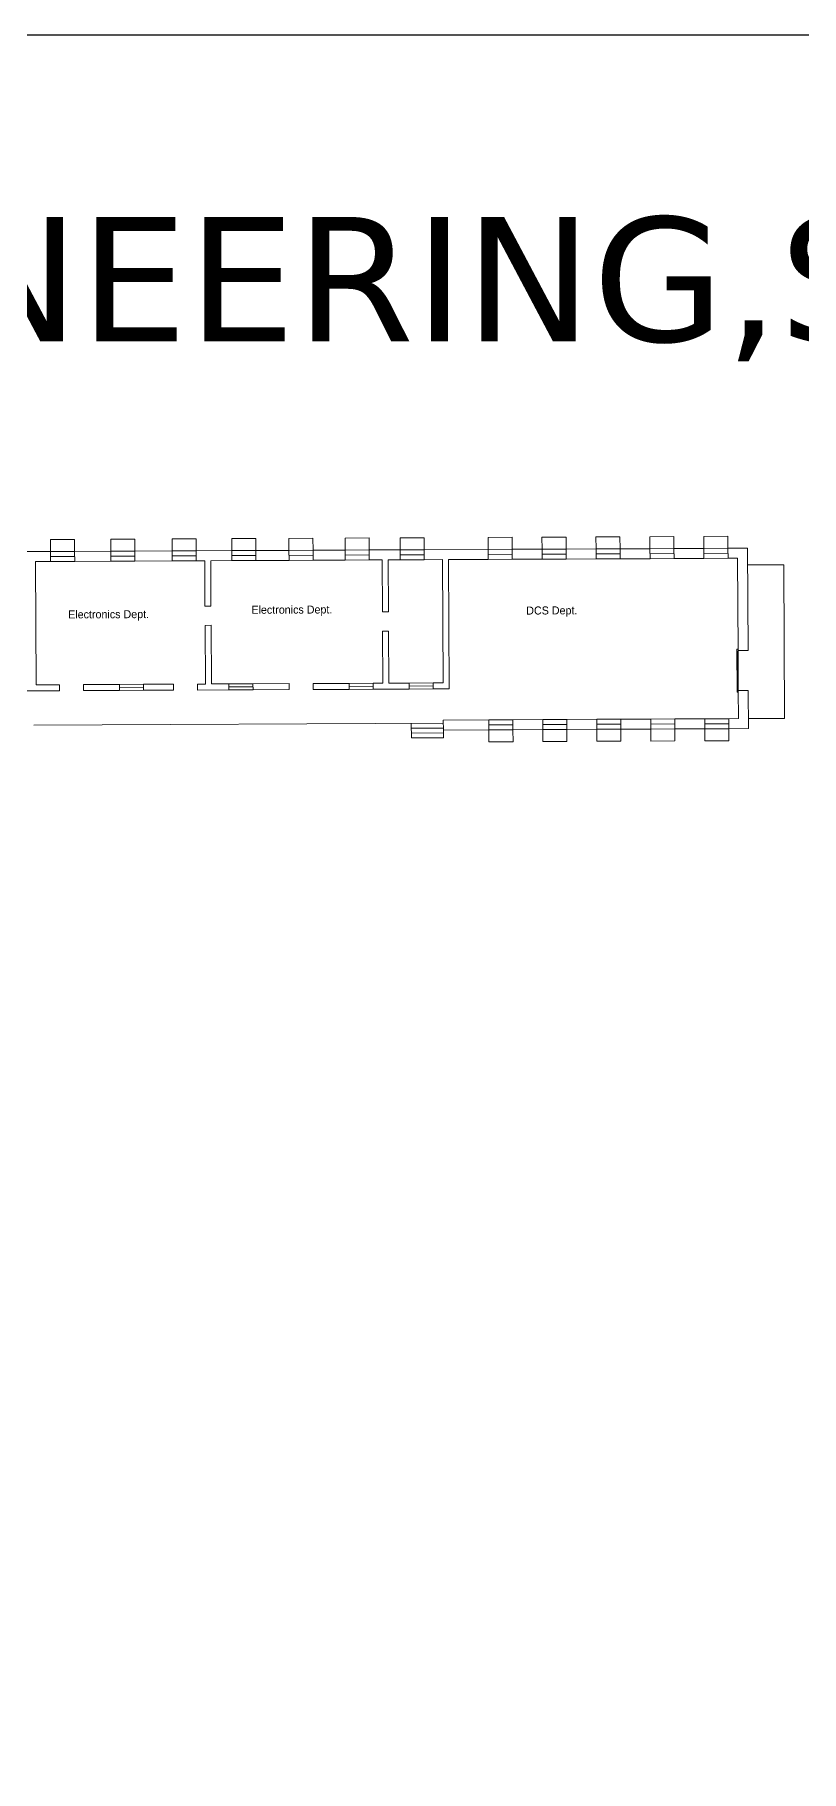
# Model space of a CAD drawing. Header units: inches. Extents: x -40 to 263, y -17 to 199.
# Drawn here: x 151.2 to 198.8, y 90.8 to 198.7 of the extents above; entities that cross this region are included whole.
import ezdxf

# ---------------------------------------------------------------- set-up
doc = ezdxf.new("R2010")
doc.units = ezdxf.units.IN
doc.header["$MEASUREMENT"] = 0
doc.layers.add('TEXT', color=7, linetype='Continuous', lineweight=15)
doc.layers.add('window', color=7, linetype='Continuous', lineweight=13)
doc.styles.add('LGL', font='')
doc.styles.get('LGL').set_extended_font_data('LithographLight')

msp = doc.modelspace()

# ---------------------------------------------------------------- linework, layer by layer
msp.add_lwpolyline([(-39.55518, 198.66799), (262.71196, 198.66799), (262.71196, -17.13248), (-39.55518, -17.13248)], close=True)
at = {"layer": 'window'}
for p, q in [((152.20593, 167.30577), (153.6978, 167.31276)), ((152.20942, 166.55984), (152.20593, 167.30577)), ((153.70129, 166.56682), (153.6978, 167.31276)), ((155.95023, 167.3233), (157.44211, 167.33028)), ((155.95372, 166.57736), (155.95023, 167.3233)), ((157.4456, 166.58435), (157.44211, 167.33028)), ((159.75945, 167.34113), (161.25133, 167.34811)), ((159.76295, 166.59519), (159.75945, 167.34113)), ((161.25482, 166.60218), (161.25133, 167.34811)), ((163.45575, 167.35843), (164.94762, 167.36542)), ((163.45924, 166.6125), (163.45575, 167.35843)), ((164.95111, 166.61948), (164.94762, 167.36542)), ((167.01172, 167.37508), (168.50359, 167.38206)), ((167.01521, 166.62914), (167.01172, 167.37508)), ((168.50708, 166.63612), (168.50359, 167.38206)), ((170.50643, 167.39144), (171.9983, 167.39842)), ((170.50992, 166.6455), (170.50643, 167.39144)), ((172.00179, 166.65248), (171.9983, 167.39842)), ((173.91944, 167.40741), (175.41131, 167.4144)), ((173.92293, 166.66147), (173.91944, 167.40741)), ((175.4148, 166.66846), (175.41131, 167.4144)), ((179.37722, 167.43296), (180.86909, 167.43994)), ((179.38071, 166.68702), (179.37722, 167.43296)), ((180.87259, 166.694), (180.86909, 167.43994)), ((182.72896, 167.44865), (184.22084, 167.45563)), ((182.73246, 166.70271), (182.72896, 167.44865)), ((184.22433, 166.70969), (184.22084, 167.45563)), ((186.08071, 167.46434), (187.57259, 167.47132)), ((186.0842, 166.7184), (186.08071, 167.46434)), ((187.57608, 166.72538), (187.57259, 167.47132)), ((189.43246, 167.48003), (190.92433, 167.48701)), ((189.43595, 166.73409), (189.43246, 167.48003)), ((190.92783, 166.74107), (190.92433, 167.48701)), ((192.78421, 167.49572), (194.27608, 167.5027)), ((192.7877, 166.74978), (192.78421, 167.49572)), ((194.27957, 166.75676), (194.27608, 167.5027)), ((152.20942, 166.55984), (150.64222, 166.5525)), ((152.20942, 166.55984), (153.70129, 166.56682)), ((152.20942, 166.55984), (152.21233, 165.93822)), ((153.70275, 166.25601), (152.21087, 166.24903)), ((155.95372, 166.57736), (153.70129, 166.56682)), ((153.70129, 166.56682), (153.7042, 165.94521)), ((155.95372, 166.57736), (157.4456, 166.58435)), ((155.95372, 166.57736), (155.95663, 165.95575)), ((157.44705, 166.27354), (155.95518, 166.26656)), ((159.76295, 166.59519), (157.4456, 166.58435)), ((157.4456, 166.58435), (157.44851, 165.96273)), ((159.76295, 166.59519), (161.25482, 166.60218)), ((159.76295, 166.59519), (159.76586, 165.97358)), ((161.25628, 166.29137), (159.7644, 166.28439)), ((163.45924, 166.6125), (161.25482, 166.60218)), ((161.25482, 166.60218), (161.25773, 165.98056)), ((163.45924, 166.6125), (164.95111, 166.61948)), ((163.45924, 166.6125), (163.46215, 165.99088)), ((164.95257, 166.30867), (163.46069, 166.30169)), ((167.01521, 166.62914), (164.95111, 166.61948)), ((167.01521, 166.62914), (164.95111, 166.61948)), ((167.01521, 166.62914), (164.95111, 166.61948)), ((164.95111, 166.61948), (164.95402, 165.99786)), ((167.01521, 166.62914), (168.50708, 166.63612)), ((167.01521, 166.62914), (167.01812, 166.00753)), ((168.50854, 166.32532), (167.01666, 166.31833)), ((170.50992, 166.6455), (168.50708, 166.63612)), ((170.50992, 166.6455), (168.50708, 166.63612)), ((170.50992, 166.6455), (168.50708, 166.63612)), ((168.50708, 166.63612), (168.50999, 166.01451)), ((170.50992, 166.6455), (172.00179, 166.65248)), ((170.50992, 166.6455), (170.51283, 166.02388)), ((172.00325, 166.34167), (170.51137, 166.33469)), ((173.92293, 166.66147), (172.00179, 166.65248)), ((173.92293, 166.66147), (172.00179, 166.65248)), ((173.92293, 166.66147), (172.00179, 166.65248)), ((172.00179, 166.65248), (172.0047, 166.03087)), ((173.92293, 166.66147), (175.4148, 166.66846)), ((173.92293, 166.66147), (173.92584, 166.03986)), ((175.41626, 166.35765), (173.92438, 166.35067)), ((179.38071, 166.68702), (175.4148, 166.66846)), ((175.4148, 166.66846), (175.41771, 166.04684)), ((179.38071, 166.68702), (180.87259, 166.694)), ((179.38071, 166.68702), (179.38362, 166.06541)), ((180.87404, 166.3832), (179.38216, 166.37621)), ((182.73246, 166.70271), (180.87259, 166.694)), ((182.73246, 166.70271), (180.87259, 166.694)), ((180.87259, 166.694), (180.87549, 166.07239)), ((182.73246, 166.70271), (184.22433, 166.70969)), ((182.73246, 166.70271), (182.73537, 166.0811)), ((184.22579, 166.39889), (182.73391, 166.3919)), ((186.0842, 166.7184), (184.22433, 166.70969)), ((186.0842, 166.7184), (184.22433, 166.70969)), ((184.22433, 166.70969), (184.22724, 166.08808)), ((186.0842, 166.7184), (187.57608, 166.72538)), ((186.0842, 166.7184), (186.08711, 166.09678)), ((187.57753, 166.41458), (186.08566, 166.40759)), ((189.43595, 166.73409), (187.57608, 166.72538)), ((189.43595, 166.73409), (187.57608, 166.72538)), ((187.57608, 166.72538), (187.57899, 166.10377)), ((189.43595, 166.73409), (190.92783, 166.74107)), ((189.43595, 166.73409), (189.43886, 166.11247)), ((190.92928, 166.43026), (189.4374, 166.42328)), ((192.7877, 166.74978), (190.92783, 166.74107)), ((192.7877, 166.74978), (190.92783, 166.74107)), ((190.92783, 166.74107), (190.93074, 166.11946)), ((192.7877, 166.74978), (194.27957, 166.75676)), ((192.7877, 166.74978), (192.79061, 166.12816)), ((194.28103, 166.44595), (192.78915, 166.43897)), ((195.49794, 166.76246), (194.27957, 166.75676)), ((194.28248, 166.13515), (194.27957, 166.75676)), ((195.49794, 166.76246), (195.52771, 160.4021)), ((152.21233, 165.93822), (151.26674, 165.9338)), ((151.26674, 165.9338), (151.30259, 158.2755)), ((152.21233, 165.93822), (153.7042, 165.94521)), ((155.95663, 165.95575), (153.7042, 165.94521)), ((155.95663, 165.95575), (157.44851, 165.96273)), ((159.76586, 165.97358), (157.44851, 165.96273)), ((159.76586, 165.97358), (161.25773, 165.98056)), ((161.78446, 165.98303), (161.25773, 165.98056)), ((161.78446, 165.98303), (161.79766, 163.16308)), ((163.46215, 165.99088), (162.15743, 165.98477)), ((162.15743, 165.98477), (162.17063, 163.16482)), ((163.46215, 165.99088), (164.95402, 165.99786)), ((167.01812, 166.00753), (164.95402, 165.99786)), ((167.01812, 166.00753), (164.95402, 165.99786)), ((167.01812, 166.00753), (164.95402, 165.99786)), ((167.01812, 166.00753), (168.50999, 166.01451)), ((170.51283, 166.02388), (168.50999, 166.01451)), ((170.51283, 166.02388), (168.50999, 166.01451)), ((170.51283, 166.02388), (168.50999, 166.01451)), ((170.51283, 166.02388), (172.0047, 166.03087)), ((172.79948, 166.03459), (172.0047, 166.03087)), ((172.79948, 166.03459), (172.0047, 166.03087)), ((172.79948, 166.03459), (172.0047, 166.03087)), ((172.79948, 166.03459), (172.81461, 162.80219)), ((173.92584, 166.03986), (173.17244, 166.03633)), ((173.92584, 166.03986), (173.17244, 166.03633)), ((173.92584, 166.03986), (173.17244, 166.03633)), ((173.17244, 166.03633), (173.18758, 162.80394)), ((173.92584, 166.03986), (175.41771, 166.04684)), ((176.55403, 166.05216), (175.41771, 166.04684)), ((176.55403, 166.05216), (176.58988, 158.39387)), ((179.38362, 166.06541), (176.927, 166.05391)), ((176.927, 166.05391), (176.96459, 158.02265)), ((179.38362, 166.06541), (180.87549, 166.07239)), ((182.73537, 166.0811), (180.87549, 166.07239)), ((182.73537, 166.0811), (180.87549, 166.07239)), ((182.73537, 166.0811), (184.22724, 166.08808)), ((186.08711, 166.09678), (184.22724, 166.08808)), ((186.08711, 166.09678), (184.22724, 166.08808)), ((186.08711, 166.09678), (187.57899, 166.10377)), ((189.43886, 166.11247), (187.57899, 166.10377)), ((189.43886, 166.11247), (187.57899, 166.10377)), ((189.43886, 166.11247), (190.93074, 166.11946)), ((192.79061, 166.12816), (190.93074, 166.11946)), ((192.79061, 166.12816), (190.93074, 166.11946)), ((192.79061, 166.12816), (194.28248, 166.13515)), ((194.87923, 166.13794), (194.28248, 166.13515)), ((194.87923, 166.13794), (194.90609, 160.39919)), ((195.5028, 165.72312), (197.74062, 165.7336)), ((197.78531, 156.1856), (197.74062, 165.7336)), ((162.17063, 163.16482), (161.79766, 163.16308)), ((162.17622, 161.97132), (161.80325, 161.96958)), ((161.80325, 161.96958), (161.82031, 158.32473)), ((162.17622, 161.97132), (162.19328, 158.32648)), ((173.18758, 162.80394), (172.81461, 162.80219)), ((173.19316, 161.61044), (172.82019, 161.60869)), ((172.82019, 161.60869), (172.83532, 158.37629)), ((173.19316, 161.61044), (173.20829, 158.37804)), ((194.85067, 157.97445), (194.83961, 160.33685)), ((194.88406, 157.97461), (194.873, 160.337)), ((195.52771, 160.4021), (194.90609, 160.39919)), ((194.90638, 160.33716), (194.91744, 157.97477)), ((152.76637, 157.90938), (150.68272, 157.89962)), ((152.76463, 158.28235), (151.30259, 158.2755)), ((152.76463, 158.28235), (152.76637, 157.90938)), ((156.49431, 158.2998), (154.2565, 158.28933)), ((154.2565, 158.28933), (154.25825, 157.91636)), ((156.49606, 157.92683), (154.25825, 157.91636)), ((156.49431, 158.2998), (157.98619, 158.30679)), ((156.49431, 158.2998), (156.49606, 157.92683)), ((156.49519, 158.11332), (157.98706, 158.1203)), ((156.49606, 157.92683), (157.98794, 157.93382)), ((159.83366, 158.31543), (157.98619, 158.30679)), ((157.98619, 158.30679), (157.98794, 157.93382)), ((159.83541, 157.94247), (157.98794, 157.93382)), ((159.83366, 158.31543), (159.83541, 157.94247)), ((161.82031, 158.32473), (161.32554, 158.32242)), ((161.32554, 158.32242), (161.32728, 157.94945)), ((163.28907, 157.95863), (161.32728, 157.94945)), ((163.28732, 158.3316), (162.19328, 158.32648)), ((164.7792, 158.33858), (163.28732, 158.3316)), ((163.28732, 158.3316), (163.28907, 157.95863)), ((163.28819, 158.14512), (164.78007, 158.1521)), ((163.28907, 157.95863), (164.78094, 157.96562)), ((167.01701, 158.34906), (164.7792, 158.33858)), ((164.7792, 158.33858), (164.78094, 157.96562)), ((167.01876, 157.97609), (164.78094, 157.96562)), ((167.01701, 158.34906), (167.01876, 157.97609)), ((170.7467, 158.36652), (168.50888, 158.35604)), ((168.50888, 158.35604), (168.51063, 157.98307)), ((170.74844, 157.99355), (168.51063, 157.98307)), ((172.23857, 158.3735), (170.7467, 158.36652)), ((170.7467, 158.36652), (170.74844, 157.99355)), ((172.23945, 158.18702), (170.74757, 158.18003)), ((170.74844, 157.99355), (172.24032, 158.00053)), ((172.83532, 158.37629), (172.23857, 158.3735)), ((172.23857, 158.3735), (172.24032, 158.00053)), ((174.47813, 158.01101), (172.24032, 158.00053)), ((174.47639, 158.38398), (173.20829, 158.37804)), ((174.47639, 158.38398), (175.96826, 158.39096)), ((174.47639, 158.38398), (174.47813, 158.01101)), ((174.47726, 158.19749), (175.96913, 158.20447)), ((174.47813, 158.01101), (175.97001, 158.01799)), ((176.58988, 158.39387), (175.96826, 158.39096)), ((175.96826, 158.39096), (175.97001, 158.01799)), ((176.96459, 158.02265), (175.97001, 158.01799)), ((195.53935, 157.91564), (194.91773, 157.91273)), ((194.91773, 157.91273), (194.92588, 156.17221)), ((195.53935, 157.91564), (195.5504, 155.55351)), ((176.60163, 155.88254), (151.16018, 155.76346)), ((174.61246, 155.87323), (174.61665, 154.97811)), ((176.60303, 155.58417), (174.61386, 155.57486)), ((179.43027, 156.09968), (176.60068, 156.08643)), ((176.60068, 156.08643), (176.60359, 155.46482)), ((179.43318, 155.47806), (176.60359, 155.46482)), ((176.60359, 155.46482), (176.60582, 154.98742)), ((179.43027, 156.09968), (180.92214, 156.10666)), ((179.43318, 155.47806), (179.43027, 156.09968)), ((180.9236, 155.79585), (179.43172, 155.78887)), ((179.43318, 155.47806), (180.92505, 155.48505)), ((179.43318, 155.47806), (179.43667, 154.73213)), ((182.78201, 156.11537), (180.92214, 156.10666)), ((180.92505, 155.48505), (180.92214, 156.10666)), ((182.78492, 155.49375), (180.92505, 155.48505)), ((180.92505, 155.48505), (180.92854, 154.73911)), ((182.78201, 156.11537), (184.27389, 156.12235)), ((182.78492, 155.49375), (182.78201, 156.11537)), ((184.27534, 155.81154), (182.78347, 155.80456)), ((182.78492, 155.49375), (184.2768, 155.50074)), ((182.78492, 155.49375), (182.78842, 154.74782)), ((186.13376, 156.13106), (184.27389, 156.12235)), ((184.2768, 155.50074), (184.27389, 156.12235)), ((186.13667, 155.50944), (184.2768, 155.50074)), ((184.2768, 155.50074), (184.28029, 154.7548)), ((186.13376, 156.13106), (187.62564, 156.13804)), ((186.13667, 155.50944), (186.13376, 156.13106)), ((187.62709, 155.82723), (186.13522, 155.82025)), ((186.13667, 155.50944), (187.62855, 155.51643)), ((186.13667, 155.50944), (186.14016, 154.7635)), ((189.48551, 156.14675), (187.62564, 156.13804)), ((187.62855, 155.51643), (187.62564, 156.13804)), ((189.48842, 155.52513), (187.62855, 155.51643)), ((187.62855, 155.51643), (187.63204, 154.77049)), ((189.48551, 156.14675), (190.97738, 156.15373)), ((189.48842, 155.52513), (189.48551, 156.14675)), ((190.97884, 155.84292), (189.48696, 155.83594)), ((189.48842, 155.52513), (190.98029, 155.53211)), ((189.48842, 155.52513), (189.49191, 154.77919)), ((192.83725, 156.16244), (190.97738, 156.15373)), ((190.98029, 155.53211), (190.97738, 156.15373)), ((192.84016, 155.54082), (190.98029, 155.53211)), ((190.98029, 155.53211), (190.98378, 154.78618)), ((192.83725, 156.16244), (194.32913, 156.16942)), ((192.84016, 155.54082), (192.83725, 156.16244)), ((194.33058, 155.85861), (192.83871, 155.85163)), ((192.84016, 155.54082), (194.33204, 155.5478)), ((192.84016, 155.54082), (192.84366, 154.79488)), ((194.92588, 156.17221), (194.32913, 156.16942)), ((194.32913, 156.16942), (194.33204, 155.5478)), ((195.5504, 155.55351), (194.33204, 155.5478)), ((194.33204, 155.5478), (194.33553, 154.80187)), ((195.54749, 156.17512), (197.78531, 156.1856)), ((176.60442, 155.28579), (174.61526, 155.27648)), ((176.60582, 154.98742), (174.61665, 154.97811)), ((179.43667, 154.73213), (180.92854, 154.73911)), ((182.78842, 154.74782), (184.28029, 154.7548)), ((186.14016, 154.7635), (187.63204, 154.77049)), ((189.49191, 154.77919), (190.98378, 154.78618)), ((192.84366, 154.79488), (194.33553, 154.80187))]:
    msp.add_line(p, q, dxfattribs=at)
for points in [[(194.90563, 160.49802), (194.83886, 160.49771), (194.83961, 160.33685), (194.90638, 160.33716)], [(194.9182, 157.8139), (194.85142, 157.81359), (194.85067, 157.97445), (194.91744, 157.97477)]]:
    msp.add_lwpolyline(points, close=True, dxfattribs=at)

# ---------------------------------------------------------------- texts
at = {"layer": 'TEXT', "ltscale": 0.5, "insert": (110.45812, 182.86246), "char_height": 7.7343673, "attachment_point": 5}
msp.add_mtext('{\\fSwis721 BT|b0|i0|c0|p34; \\fVerdana|b0|i0|c0|p34;WALCHAND  COLLEGE OF ENGINEERING,SANGLI .}', dxfattribs=at)
at = {"layer": 'window', "width": 8.4996388, "attachment_point": 1, "rotation": 0.2681908, "style": 'LGL'}
for s, insert, char_height in [('Electronics Dept.', (153.29735, 162.89531), 0.4972973), ('Electronics Dept.', (164.68033, 163.18324), 0.4972973), ('DCS Dept.', (181.74911, 163.13787), 0.497297)]:
    msp.add_mtext(s, dxfattribs=dict(at, insert=insert, char_height=char_height))

doc.saveas('drawing.dxf')
